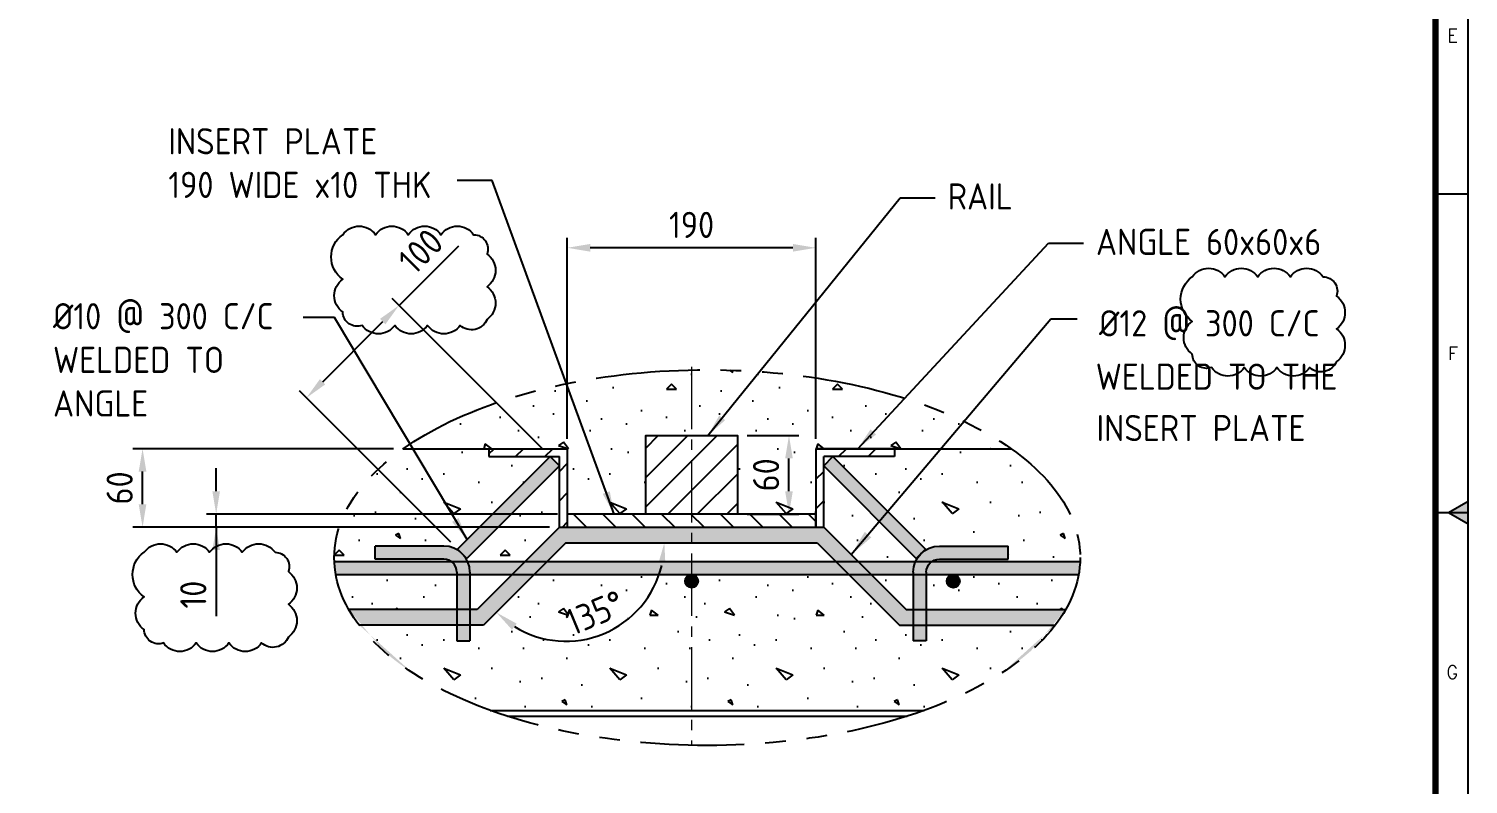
# Model space of a CAD drawing. Header units: millimetres. Extents: x -1055 to 11244, y -20673 to 2560.
# Drawn here: x 1599.5 to 1819.6, y 254.9 to 370.4 of the extents above; entities that cross this region are included whole.
import ezdxf
from ezdxf.enums import TextEntityAlignment as Align

# ---------------------------------------------------------------- set-up
doc = ezdxf.new("R2010")
doc.units = ezdxf.units.MM
doc.linetypes.add('CENTER2', pattern=[28.575, 19.05, -3.175, 3.175, -3.175])
doc.linetypes.add('PHANTOM2', pattern=[31.75, 15.875, -3.175, 3.175, -3.175, 3.175, -3.175])
doc.layers.add('BORDER', color=6, linetype='Continuous')
doc.styles.add('ACISOTS', font='isocp.shx')
doc.styles.add('ROMANS', font='romans.shx', dxfattribs={"width": 0.8})
doc.styles.get("Standard").update_dxf_attribs({"font": 'arial.ttf'})
doc.dimstyles.new('ISO-25', dxfattribs={"dimtxt": 4, "dimasz": 3.5, "dimexe": 1.5, "dimexo": 1.5, "dimgap": 1.5, "dimtad": 1, "dimtxsty": 'Standard', "dimcen": 0, "dimadec": 0, "dimazin": 0, "dimtfac": 1, "dimtmove": 0, "dimatfit": 3, "dimfxl": 1, "dimarcsym": 0})

# ---------------------------------------------------------------- blocks, each defined once
blk = doc.blocks.new('*D27790')
at = {"color": 0, "lineweight": -2}
for p, q in [((1709.34, 308.24), (1717.23, 308.24)), ((1715.73, 299.74), (1715.73, 304.74)), ((1709.34, 296.24), (1717.23, 296.24))]:
    blk.add_line(p, q, dxfattribs=at)
at = {"color": 0}
for points in [[(1716.31, 304.74), (1715.14, 304.74), (1715.73, 308.24)], [(1715.14, 299.74), (1716.31, 299.74), (1715.73, 296.24)]]:
    blk.add_solid(points, dxfattribs=at)
at = {"layer": 'Defpoints', "color": 0}
for p in [(1707.84, 308.24), (1715.73, 308.24), (1707.84, 296.24)]:
    blk.add_point(p, dxfattribs=at)
at = {"color": 0, "insert": (1712.23, 302.24), "char_height": 4, "attachment_point": 5, "rotation": 90, "style": 'ACISOTS'}
blk.add_mtext('60', dxfattribs=at)
blk = doc.blocks.new('*D27792')
at = {"color": 0, "lineweight": -2}
for p, q in [((1628.17, 299.74), (1628.17, 303.24)), ((1680.34, 296.24), (1626.67, 296.24)), ((1628.17, 294.24), (1628.17, 296.24)), ((1679.14, 294.24), (1626.67, 294.24)), ((1628.17, 294.24), (1628.17, 280.63)), ((1628.17, 290.74), (1628.17, 287.24))]:
    blk.add_line(p, q, dxfattribs=at)
at = {"color": 0}
for points in [[(1627.59, 299.74), (1628.75, 299.74), (1628.17, 296.24)], [(1628.75, 290.74), (1627.59, 290.74), (1628.17, 294.24)]]:
    blk.add_solid(points, dxfattribs=at)
at = {"layer": 'Defpoints', "color": 0}
for p in [(1628.17, 296.24), (1681.84, 296.24), (1680.64, 294.24)]:
    blk.add_point(p, dxfattribs=at)
at = {"color": 0, "insert": (1624.67, 283.93), "char_height": 4, "attachment_point": 5, "rotation": 90, "style": 'ACISOTS'}
blk.add_mtext('10', dxfattribs=at)
blk = doc.blocks.new('A1B')
at = {"layer": 'BORDER', "color": 1}
blk.add_line((837, 345.17), (832, 345.17), dxfattribs=at)
at = {"layer": 'BORDER'}
for p, q in [((834, 296.5), (837, 298.23)), ((832, 296.5), (837, 296.5)), ((834, 296.5), (837, 294.77))]:
    blk.add_line(p, q, dxfattribs=at)
blk.add_lwpolyline([(837, 3), (837, 590), (3, 590), (3, 3)], close=True, dxfattribs=at)
at = {"layer": 'BORDER', "const_width": 1}
blk.add_lwpolyline([(8, 8), (832, 8), (832, 585), (8, 585)], close=True, dxfattribs=at)
at = {"layer": 'BORDER'}
blk.add_solid([(837, 298.23), (837, 294.77), (834, 296.5)], dxfattribs=at)
at = {"layer": 'BORDER', "color": 1, "style": 'ROMANS'}
for s, p in [('E', (834.61, 368.4)), ('F', (834.66, 319.81)), ('G', (834.56, 271.07))]:
    blk.add_text(s, height=2, dxfattribs=at).set_placement(p, align=Align.CENTER)
blk = doc.blocks.new('*D28611')
at = {"color": 0, "lineweight": -2}
for p, q in [((1681.84, 307.74), (1681.84, 338.45)), ((1716.34, 336.95), (1685.34, 336.95)), ((1719.84, 307.74), (1719.84, 338.45))]:
    blk.add_line(p, q, dxfattribs=at)
at = {"color": 0}
for points in [[(1685.34, 337.53), (1685.34, 336.36), (1681.84, 336.95)], [(1716.34, 336.36), (1716.34, 337.53), (1719.84, 336.95)]]:
    blk.add_solid(points, dxfattribs=at)
at = {"layer": 'Defpoints', "color": 0}
for p in [(1681.84, 336.95), (1681.84, 306.24), (1719.84, 306.24)]:
    blk.add_point(p, dxfattribs=at)
at = {"color": 0, "insert": (1700.84, 340.45), "char_height": 4, "attachment_point": 5, "style": 'ACISOTS'}
blk.add_mtext('190', dxfattribs=at)
blk = doc.blocks.new('A$7E9A9111A30353')
for p, q in [((0, 26.78), (1.41, 28.19)), ((0, 26.78), (14.14, 12.63)), ((1.41, 28.19), (15.56, 14.05)), ((14.14, 12.63), (15.56, 14.05)), ((17.68, 14.51), (28.17, 14.51)), ((28.17, 12.51), (28.17, 14.51)), ((17.68, 12.51), (28.19, 12.51)), ((13.68, 10.51), (13.68, 0)), ((15.68, 10.51), (15.68, 0)), ((15.68, 0), (13.68, 0))]:
    blk.add_line(p, q)
at = {"extrusion": (0, 0, -1)}
for radius in [4, 2]:
    blk.add_arc((-17.68, 10.51), radius, 0, 90, dxfattribs=at)
blk = doc.blocks.new('*D28910')
at = {"color": 0, "lineweight": -2}
for p, q in [((1655.3, 306.24), (1615.42, 306.24)), ((1616.92, 297.74), (1616.92, 302.74)), ((1679.14, 294.24), (1615.42, 294.24))]:
    blk.add_line(p, q, dxfattribs=at)
at = {"color": 0}
for points in [[(1617.5, 302.74), (1616.33, 302.74), (1616.92, 306.24)], [(1616.33, 297.74), (1617.5, 297.74), (1616.92, 294.24)]]:
    blk.add_solid(points, dxfattribs=at)
at = {"layer": 'Defpoints', "color": 0}
for p in [(1616.92, 306.24), (1656.8, 306.24), (1680.64, 294.24)]:
    blk.add_point(p, dxfattribs=at)
at = {"color": 0, "insert": (1613.42, 300.24), "char_height": 4, "attachment_point": 5, "rotation": 90, "style": 'ACISOTS'}
blk.add_mtext('60', dxfattribs=at)
blk = doc.blocks.new('*D28911')
at = {"color": 0, "lineweight": -2}
for p, q in [((1656.12, 328.15), (1665.24, 337.27)), ((1678.17, 306.1), (1655.06, 329.21)), ((1644.45, 316.48), (1653.64, 325.67)), ((1664.02, 291.95), (1640.91, 315.07))]:
    blk.add_line(p, q, dxfattribs=at)
at = {"color": 0}
for points in [[(1654.05, 325.26), (1653.23, 326.09), (1656.12, 328.15)], [(1644.04, 316.89), (1644.86, 316.07), (1641.97, 314.01)]]:
    blk.add_solid(points, dxfattribs=at)
at = {"layer": 'Defpoints', "color": 0}
for p in [(1656.12, 328.15), (1679.23, 305.04), (1665.09, 290.89)]:
    blk.add_point(p, dxfattribs=at)
at = {"color": 0, "insert": (1659.44, 336.42), "char_height": 4, "attachment_point": 5, "rotation": 45, "style": 'ACISOTS'}
blk.add_mtext('100', dxfattribs=at)
blk = doc.blocks.new('*D28913')
at = {"color": 0, "lineweight": -2}
blk.add_arc((1681.64, 291.84), 15.04, 238.3623, 346.6377, dxfattribs=at)
at = {"color": 0}
for points in [[(1696.85, 288.29), (1695.69, 288.43), (1696.68, 291.84)], [(1674.11, 279.49), (1673.38, 278.57), (1671, 281.2)]]:
    blk.add_solid(points, dxfattribs=at)
at = {"layer": 'Defpoints', "color": 0}
for p in [(1681.64, 291.84), (1681.64, 291.84), (1720.05, 291.84), (1669.04, 279.24), (1681.64, 276.79)]:
    blk.add_point(p, dxfattribs=at)
at = {"color": 0, "insert": (1686.05, 281.17), "char_height": 4, "attachment_point": 5, "rotation": 22.5, "style": 'ACISOTS'}
blk.add_mtext('135%%d', dxfattribs=at)

msp = doc.modelspace()

# ---------------------------------------------------------------- hatches: boundary and pattern name
at = {"transparency": 33554687}
h = msp.add_hatch(dxfattribs=at)
h.set_pattern_fill('CONC', color=256)
h.set_pattern_definition([(0, (24.13, -22076.297), (0, 25.4), [0, -25.4]), (0, (24.384, -22085.187), (0, 25.4), [0, -25.4]), (0, (25.146, -22071.471), (0, 25.4), [0, -25.4]), (338.19859, (11.938, -22079.3453), (76.2, -25.4), [2.735664, -134.047522]), (216.869898, (14.478, -22080.3613), (76.2, 50.8), [1.27, -125.73]), (130.601295, (13.462, -22081.1233), (127, -152.4), [2.341764, -231.834665]), (206.56505, (5.08, -22084.171), (-25.4, -25.4), [0.56796, -56.228165]), (326.309932, (4.572, -22084.425), (50.8, -25.4), [0.91581, -90.665192]), (108.43495, (5.334, -22084.933), (-25.4, 50.8), [0.803219, -79.518634]), (225, (21.336, -22086.711), (-4e-15, -25.4), [1.07763, -34.843394]), (0, (20.574, -22087.473), (25.4, 25.4), [1.524, -23.876]), (135, (22.098, -22087.473), (-25.4, 2e-15), [1.07763, -34.843394]), (251.56505, (18.288, -22070.455), (25.4, 50.8), [0.803219, -79.518634]), (0, (18.034, -22071.217), (25.4, 25.4), [1.27, -24.13]), (143.130102, (19.304, -22071.2173), (-76.2, 50.8), [1.27, -125.73]), (213.690068, (4.826, -22070.201), (50.8, 25.4), [0.91581, -90.665192]), (341.56505, (4.064, -22070.709), (-50.8, 25.4), [1.606437, -78.715416]), (126.869898, (5.588, -22071.2173), (50.8, -76.2), [1.27, -125.73]), (0, (12.192, -22071.217), (0, 25.4), [0, -25.4]), (0, (5.334, -22077.821), (0, 25.4), [0, -25.4]), (0, (12.446, -22087.22), (0, 25.4), [0, -25.4]), (0, (19.304, -22079.345), (0, 25.4), [0, -25.4]), (0, (11.938, -22075.027), (0, 25.4), [0, -25.4]), (0, (6.35, -22074.265), (0, 25.4), [0, -25.4]), (0, (8.636, -22075.79), (0, 25.4), [0, -25.4]), (0, (7.62, -22081.885), (0, 25.4), [0, -25.4]), (0, (1.524, -22080.87), (0, 25.4), [0, -25.4]), (0, (1.778, -22075.027), (0, 25.4), [0, -25.4]), (0, (1.016, -22069.44), (0, 25.4), [0, -25.4]), (0, (8.89, -22068.423), (0, 25.4), [0, -25.4]), (0, (14.478, -22067.407), (0, 25.4), [0, -25.4]), (0, (23.368, -22068.423), (0, 25.4), [0, -25.4]), (0, (17.272, -22076.297), (0, 25.4), [0, -25.4]), (0, (14.732, -22071.725), (0, 25.4), [0, -25.4]), (0, (16.764, -22083.917), (0, 25.4), [0, -25.4]), (0, (9.144, -22085.187), (0, 25.4), [0, -25.4]), (0, (16.764, -22090.775), (0, 25.4), [0, -25.4]), (0, (8.382, -22089.251), (0, 25.4), [0, -25.4]), (0, (0.254, -22090.013), (0, 25.4), [0, -25.4]), (0, (3.302, -22091.283), (0, 25.4), [0, -25.4]), (0, (3.556, -22087.727), (0, 25.4), [0, -25.4]), (0, (20.574, -22091.791), (0, 25.4), [0, -25.4]), (0, (23.622, -22081.377), (0, 25.4), [0, -25.4]), (0, (22.352, -22073.757), (0, 25.4), [0, -25.4]), (0, (10.668, -22092.045), (0, 25.4), [0, -25.4])])
edge = h.paths.add_edge_path()
edge.add_ellipse((1703.233131, 289.58341), major_axis=(57, 0), ratio=0.503735377, start_angle=305.59663666, end_angle=338.8766479)
edge.add_line((1756.403115, 279.235935), (1736.719361, 279.235935))
edge.add_line((1736.719361, 279.235935), (1736.719361, 276.844787))
edge.add_line((1736.719361, 276.844787), (1734.719361, 276.844787))
edge.add_line((1734.719361, 276.844787), (1734.719361, 279.235935))
edge.add_line((1734.719361, 279.235935), (1732.647579, 279.235935))
edge.add_line((1732.647579, 279.235935), (1724.897586, 286.985928))
edge.add_line((1724.897586, 286.985928), (1700.841691, 286.985928))
edge.add_arc((1700.841691, 285.985928), 1, 0, 90, ccw=False)
edge.add_arc((1700.841691, 285.985928), 1, 270, 360, ccw=False)
edge.add_line((1700.841691, 284.985928), (1700.841691, 266.235935))
edge.add_line((1700.841691, 266.235935), (1736.41142, 266.235935))
edge = h.paths.add_edge_path()
edge.add_ellipse((1703.233131, 289.58341), major_axis=(57, 0), ratio=0.503735377, start_angle=201.1233521, end_angle=234.40336334)
edge.add_line((1670.054843, 266.235935), (1700.841691, 266.235935))
edge.add_line((1700.841691, 266.235935), (1700.841691, 284.985928))
edge.add_arc((1700.841691, 285.985928), 1, 90, 270, ccw=False)
edge.add_line((1700.841691, 286.985928), (1676.785797, 286.985928))
edge.add_line((1676.785797, 286.985928), (1669.035804, 279.235935))
edge.add_line((1669.035804, 279.235935), (1666.964022, 279.235935))
edge.add_line((1666.964022, 279.235935), (1666.964022, 276.844787))
edge.add_line((1666.964022, 276.844787), (1664.964022, 276.844787))
edge.add_line((1664.964022, 276.844787), (1664.964022, 279.235935))
edge.add_line((1664.964022, 279.235935), (1650.063147, 279.235935))
edge = h.paths.add_edge_path()
edge.add_ellipse((1703.233131, 289.58341), major_axis=(57, 0), ratio=0.503735377, start_angle=185.19029551, end_angle=196.06877143)
edge.add_line((1648.460112, 281.635935), (1664.964022, 281.635935))
edge.add_line((1664.964022, 281.635935), (1664.964022, 286.985928))
edge.add_line((1664.964022, 286.985928), (1646.466846, 286.985928))
edge = h.paths.add_edge_path()
edge.add_ellipse((1703.233131, 289.58341), major_axis=(57, 0), ratio=0.503735377, start_angle=144.55182591, end_angle=181.19234465)
edge.add_line((1646.245473, 288.985928), (1664.126224, 288.985928))
edge.add_arc((1662.964022, 287.358265), 2, 54.47196052, 90)
edge.add_line((1662.964022, 289.358265), (1652.471424, 289.358265))
edge.add_line((1652.471424, 289.358265), (1652.471424, 291.358265))
edge.add_line((1652.471424, 291.358265), (1662.964022, 291.358265))
edge.add_arc((1662.964022, 287.358265), 4, 45, 90, ccw=False)
edge.add_line((1665.792449, 290.186693), (1665.085342, 290.893799))
edge.add_line((1665.085342, 290.893799), (1666.526162, 292.334619))
edge.add_line((1666.526162, 292.334619), (1658.231562, 306.235935))
edge.add_line((1658.231562, 306.235935), (1656.798626, 306.235935))
h.paths.add_polyline_path([(1680.641691, 303.621721), (1666.499555, 289.479586), (1665.792449, 290.186693, -0.0918376981), (1666.617885, 288.985928), (1675.391684, 288.985928), (1680.641691, 294.235935)])
h.paths.add_polyline_path([(1658.231562, 306.235935), (1666.526162, 292.334619), (1679.227478, 305.035935), (1669.841691, 305.035935), (1669.841691, 306.235935)])
edge = h.paths.add_edge_path()
edge.add_line((1681.706089, 316.169886), (1688.996797, 296.235935))
edge.add_line((1688.996797, 296.235935), (1693.841691, 296.235935))
edge.add_line((1693.841691, 296.235935), (1693.841691, 308.235935))
edge.add_line((1693.841691, 308.235935), (1700.841691, 308.235935))
edge.add_line((1700.841691, 308.235935), (1700.841691, 318.271045))
edge.add_ellipse((1703.233131, 289.58341), major_axis=(57, 0), ratio=0.503735377, start_angle=92.40455538, end_angle=112.18927088)
edge = h.paths.add_edge_path()
edge.add_ellipse((1703.233131, 289.58341), major_axis=(57, 0), ratio=0.503735377, start_angle=112.18927088, end_angle=142.82546881)
edge.add_line((1657.815611, 306.933046), (1658.231562, 306.235935))
edge.add_line((1658.231562, 306.235935), (1681.841691, 306.235935))
edge.add_line((1681.841691, 306.235935), (1681.841691, 296.235935))
edge.add_line((1681.841691, 296.235935), (1688.996797, 296.235935))
edge.add_line((1688.996797, 296.235935), (1681.706089, 316.169886))
edge = h.paths.add_edge_path()
edge.add_ellipse((1703.233131, 289.58341), major_axis=(57, 0), ratio=0.503735377, start_angle=58.04812336, end_angle=81.93654925)
edge.add_line((1711.228502, 318.012452), (1703.319732, 308.235935))
edge.add_line((1703.319732, 308.235935), (1707.841691, 308.235935))
edge.add_line((1707.841691, 308.235935), (1707.841691, 296.235935))
edge.add_line((1707.841691, 296.235935), (1719.841691, 296.235935))
edge.add_line((1719.841691, 296.235935), (1719.841691, 306.235935))
edge.add_line((1719.841691, 306.235935), (1726.237471, 306.235935))
edge.add_line((1726.237471, 306.235935), (1733.397918, 313.946116))
edge = h.paths.add_edge_path()
edge.add_line((1703.319732, 308.235935), (1711.228502, 318.012452))
edge.add_ellipse((1703.233131, 289.58341), major_axis=(57, 0), ratio=0.503735377, start_angle=81.93654925, end_angle=92.40455538)
edge.add_line((1700.841691, 318.271045), (1700.841691, 308.235935))
edge.add_line((1700.841691, 308.235935), (1703.319732, 308.235935))
edge = h.paths.add_edge_path()
edge.add_ellipse((1703.233131, 289.58341), major_axis=(57, 0), ratio=0.503735377, start_angle=44.33289559, end_angle=58.04812336)
edge.add_line((1733.397918, 313.946116), (1726.237471, 306.235935))
edge.add_line((1726.237471, 306.235935), (1740.737766, 306.235935))
edge.add_line((1740.737766, 306.235935), (1744.004754, 309.648745))
h.paths.add_polyline_path([(1731.209483, 296.282356), (1740.737766, 306.235935), (1731.841691, 306.235935), (1731.841691, 305.035935), (1722.455905, 305.035935)])
edge = h.paths.add_edge_path()
edge.add_ellipse((1703.233131, 289.58341), major_axis=(57, 0), ratio=0.503735377, start_angle=358.80765535, end_angle=360)
edge.add_ellipse((1703.233131, 289.58341), major_axis=(57, 0), ratio=0.503735377, start_angle=0, end_angle=35.44817409)
edge.add_line((1749.667637, 306.235935), (1740.737766, 306.235935))
edge.add_line((1740.737766, 306.235935), (1731.209483, 296.282356))
edge.add_line((1731.209483, 296.282356), (1736.59804, 290.893799))
edge.add_line((1736.59804, 290.893799), (1735.890934, 290.186693))
edge.add_arc((1738.719361, 287.358265), 4, 90, 135, ccw=False)
edge.add_line((1738.719361, 291.358265), (1749.211958, 291.358265))
edge.add_line((1749.211958, 291.358265), (1749.211958, 289.358265))
edge.add_line((1749.211958, 289.358265), (1738.719361, 289.358265))
edge.add_arc((1738.719361, 287.358265), 2, 90, 125.52803948)
edge.add_line((1737.557158, 288.985928), (1760.220789, 288.985928))
h.paths.add_polyline_path([(1729.826142, 294.83727), (1721.041691, 303.621721), (1721.041691, 294.235935), (1725.235697, 290.041929)])
h.paths.add_polyline_path([(1735.183827, 289.479586), (1729.826142, 294.83727), (1725.235697, 290.041929), (1726.291698, 288.985928), (1735.065498, 288.985928, -0.0918376981), (1735.890934, 290.186693)])
h.paths.add_polyline_path([(1734.719361, 281.635935), (1734.719361, 286.985928), (1728.291698, 286.985928), (1733.641691, 281.635935)])
edge = h.paths.add_edge_path()
edge.add_ellipse((1703.233131, 289.58341), major_axis=(57, 0), ratio=0.503735377, start_angle=343.93122857, end_angle=354.80970449)
edge.add_line((1759.999416, 286.985928), (1736.719361, 286.985928))
edge.add_line((1736.719361, 286.985928), (1736.719361, 281.635935))
edge.add_line((1736.719361, 281.635935), (1758.00615, 281.635935))
h.paths.add_polyline_path([(1740.841691, 286.985928, 2.4142135624), (1741.841691, 285.985928, 0.4142135624)], flags=16)
h.paths.add_polyline_path([(1679.609443, 282.617123), (1689.587341, 286.750105), (1692.559141, 279.575547), (1682.581242, 275.442566)], flags=9)
h.paths.add_polyline_path([(1620.867913, 281.132785), (1620.867913, 286.735935), (1628.471063, 286.735935), (1628.471063, 281.132785)], flags=9)
h.paths.add_polyline_path([(1653.781242, 336.139024), (1659.723166, 342.080948), (1665.099405, 336.70471), (1659.157481, 330.762786)], flags=9)
h.paths.add_polyline_path([(1609.436644, 296.914675), (1609.436644, 303.557195), (1617.217747, 303.557195), (1617.217747, 296.914675)], flags=9)
h.paths.add_polyline_path([(1620.867913, 281.132785), (1620.867913, 286.735935), (1628.471063, 286.735935), (1628.471063, 281.132785)], flags=9)
h.paths.add_polyline_path([(1609.436644, 296.914675), (1609.436644, 303.557195), (1617.217747, 303.557195), (1617.217747, 296.914675)], flags=9)
h.paths.add_polyline_path([(1620.867913, 281.132785), (1620.867913, 286.735935), (1628.471063, 286.735935), (1628.471063, 281.132785)], flags=9)
h.paths.add_polyline_path([(1653.781242, 336.139024), (1659.723166, 342.080948), (1665.099405, 336.70471), (1659.157481, 330.762786)], flags=9)
h.paths.add_polyline_path([(1609.436644, 296.914675), (1609.436644, 303.557195), (1617.217747, 303.557195), (1617.217747, 296.914675)], flags=9)
h.paths.add_polyline_path([(1620.867913, 281.132785), (1620.867913, 286.735935), (1628.471063, 286.735935), (1628.471063, 281.132785)], flags=9)
h.paths.add_polyline_path([(1696.632896, 344.251), (1705.050487, 344.251), (1705.050487, 336.452914), (1696.632896, 336.452914)], flags=9)
h.paths.add_polyline_path([(1620.867913, 281.132785), (1620.867913, 286.735935), (1628.471063, 286.735935), (1628.471063, 281.132785)], flags=9)
h.paths.add_polyline_path([(1653.781242, 336.139024), (1659.723166, 342.080948), (1665.099405, 336.70471), (1659.157481, 330.762786)], flags=9)
h.paths.add_polyline_path([(1696.632896, 344.251), (1705.050487, 344.251), (1705.050487, 336.452914), (1696.632896, 336.452914)], flags=9)
h.paths.add_polyline_path([(1708.248102, 298.914675), (1708.248102, 305.557195), (1716.029205, 305.557195), (1716.029205, 298.914675)], flags=9)
h.paths.add_polyline_path([(1696.632896, 344.251), (1705.050487, 344.251), (1705.050487, 336.452914), (1696.632896, 336.452914)], flags=9)
h = msp.add_hatch(color=256, dxfattribs=at)
h.dxf.hatch_style = 1
h.paths.add_polyline_path([(1652.471424, 291.358265), (1652.471424, 289.358265), (1662.964022, 289.358265, -0.1562741501), (1664.126224, 288.985928), (1666.617885, 288.985928, 0.2961602179), (1662.964022, 291.358265)])
h.paths.add_polyline_path([(1664.126224, 288.985928, -0.2422578502), (1664.964022, 287.358265), (1664.964022, 286.985928), (1666.964022, 286.985928), (1666.964022, 287.358265, 0.1051537568), (1666.617885, 288.985928)])
h.paths.add_polyline_path([(1664.964022, 286.985928), (1664.964022, 281.635935), (1666.964022, 281.635935), (1666.964022, 286.985928)])
h.paths.add_polyline_path([(1664.964022, 281.635935), (1664.964022, 279.235935), (1666.964022, 279.235935), (1666.964022, 281.635935)])
h.paths.add_polyline_path([(1664.964022, 279.235935), (1664.964022, 276.844787), (1666.964022, 276.844787), (1666.964022, 279.235935)])
h.paths.add_polyline_path([(1666.526162, 292.334619), (1665.085342, 290.893799), (1666.499555, 289.479586), (1680.641691, 303.621721), (1679.227478, 305.035935)])
h.paths.add_polyline_path([(1731.209483, 296.282356), (1722.455905, 305.035935), (1721.041691, 303.621721), (1729.826142, 294.83727)])
h.paths.add_polyline_path([(1736.59804, 290.893799), (1731.209483, 296.282356), (1729.826142, 294.83727), (1735.183827, 289.479586)])
h.paths.add_polyline_path([(1749.211958, 289.358265), (1749.211958, 291.358265), (1738.719361, 291.358265, 0.2961602179), (1735.065498, 288.985928), (1737.557158, 288.985928, -0.1562741501), (1738.719361, 289.358265)])
h.paths.add_polyline_path([(1736.719361, 287.358265, -0.2422578502), (1737.557158, 288.985928), (1735.065498, 288.985928, 0.1051537568), (1734.719361, 287.358265), (1734.719361, 286.985928), (1736.719361, 286.985928)])
h.paths.add_polyline_path([(1736.719361, 281.635935), (1736.719361, 286.985928), (1734.719361, 286.985928), (1734.719361, 281.635935)])
h.paths.add_polyline_path([(1736.719361, 279.235935), (1736.719361, 281.635935), (1734.719361, 281.635935), (1734.719361, 279.235935)])
h.paths.add_polyline_path([(1736.719361, 276.844787), (1736.719361, 279.235935), (1734.719361, 279.235935), (1734.719361, 276.844787)])
h.paths.add_polyline_path([(1653.781242, 336.139024), (1659.723166, 342.080948), (1665.099405, 336.70471), (1659.157481, 330.762786)], flags=9)
h.paths.add_polyline_path([(1653.781242, 336.139024), (1659.723166, 342.080948), (1665.099405, 336.70471), (1659.157481, 330.762786)], flags=9)
h.paths.add_polyline_path([(1609.436644, 296.914675), (1609.436644, 303.557195), (1617.217747, 303.557195), (1617.217747, 296.914675)], flags=9)
h.paths.add_polyline_path([(1620.867913, 281.132785), (1620.867913, 286.735935), (1628.471063, 286.735935), (1628.471063, 281.132785)], flags=9)
h = msp.add_hatch(dxfattribs=at)
h.set_pattern_fill('ANSI31', color=256, angle=90)
h.set_pattern_definition([(135, (0, -22092.5533), (-2.24506403, -2.24506403), [])])
h.paths.add_polyline_path([(1693.841691, 296.235935), (1688.996797, 296.235935), (1681.841691, 296.235935), (1681.841691, 294.235935), (1700.841691, 294.235935), (1700.841691, 296.235935)])
h.paths.add_polyline_path([(1707.841691, 296.235935), (1700.841691, 296.235935), (1700.841691, 294.235935), (1719.841691, 294.235935), (1719.841691, 296.235935)])
h.paths.add_polyline_path([(1647.91855, 316.106615), (1657.896449, 320.239596), (1660.868248, 313.065038), (1650.890349, 308.932057)], flags=9)
h = msp.add_hatch(dxfattribs=at)
h.set_pattern_fill('ANSI31', color=256)
h.set_pattern_definition([(45, (12983.2012, -8874.8114), (-2.245064, 2.245064), [])])
h.paths.add_polyline_path([(1700.841691, 308.235935), (1693.841691, 308.235935), (1693.841691, 296.235935), (1700.841691, 296.235935)])
h.paths.add_polyline_path([(1707.841691, 296.235935), (1707.841691, 308.235935), (1700.841691, 308.235935), (1700.841691, 296.235935)])
h = msp.add_hatch(dxfattribs=at)
h.set_pattern_fill('ANSI31', color=256)
h.set_pattern_definition([(45, (1576.0806, -9280.454), (-2.245064, 2.245064), [])])
h.paths.add_polyline_path([(1721.041691, 294.235935), (1721.041691, 305.035935), (1731.841691, 305.035935), (1731.841691, 306.235935), (1719.841691, 306.235935), (1719.841691, 294.235935)])
h.paths.add_polyline_path([(1681.841691, 306.235935), (1669.841691, 306.235935), (1669.841691, 305.035935), (1680.641691, 305.035935), (1680.641691, 294.235935), (1681.841691, 294.235935)])
h = msp.add_hatch(color=256, dxfattribs=at)
h.dxf.hatch_style = 1
edge = h.paths.add_edge_path()
edge.add_ellipse((1703.233131, 289.58341), major_axis=(57, 0), ratio=0.503735377, start_angle=196.06877143, end_angle=201.1233521)
edge.add_line((1650.063147, 279.235935), (1664.964022, 279.235935))
edge.add_line((1664.964022, 279.235935), (1664.964022, 281.635935))
edge.add_line((1664.964022, 281.635935), (1648.460112, 281.635935))
h.paths.add_polyline_path([(1666.964022, 279.235935), (1669.035804, 279.235935), (1676.785797, 286.985928), (1673.391684, 286.985928), (1668.041691, 281.635935), (1666.964022, 281.635935)])
h.paths.add_polyline_path([(1675.391684, 288.985928), (1673.391684, 286.985928), (1676.785797, 286.985928), (1678.785797, 288.985928)])
h.paths.add_polyline_path([(1680.641691, 294.235935), (1675.391684, 288.985928), (1678.785797, 288.985928), (1681.635804, 291.835935), (1700.841691, 291.835935), (1700.841691, 294.235935)])
h.paths.add_polyline_path([(1725.235697, 290.041929), (1721.041691, 294.235935), (1700.841691, 294.235935), (1700.841691, 291.835935), (1720.047579, 291.835935), (1722.897586, 288.985928), (1726.291698, 288.985928)])
h.paths.add_polyline_path([(1728.291698, 286.985928), (1726.291698, 288.985928), (1722.897586, 288.985928), (1724.897586, 286.985928)])
h.paths.add_polyline_path([(1724.897586, 286.985928), (1732.647579, 279.235935), (1734.719361, 279.235935), (1734.719361, 281.635935), (1733.641691, 281.635935), (1728.291698, 286.985928)])
edge = h.paths.add_edge_path()
edge.add_ellipse((1703.233131, 289.58341), major_axis=(57, 0), ratio=0.503735377, start_angle=338.8766479, end_angle=343.93122857)
edge.add_line((1758.00615, 281.635935), (1736.719361, 281.635935))
edge.add_line((1736.719361, 281.635935), (1736.719361, 279.235935))
edge.add_line((1736.719361, 279.235935), (1756.403115, 279.235935))
h.paths.add_polyline_path([(1679.609443, 282.617123), (1689.587341, 286.750105), (1692.559141, 279.575547), (1682.581242, 275.442566)], flags=9)
h.paths.add_polyline_path([(1679.609443, 282.617123), (1689.587341, 286.750105), (1692.559141, 279.575547), (1682.581242, 275.442566)], flags=9)
h.paths.add_polyline_path([(1609.436644, 296.914675), (1609.436644, 303.557195), (1617.217747, 303.557195), (1617.217747, 296.914675)], flags=9)
h.paths.add_polyline_path([(1620.867913, 281.132785), (1620.867913, 286.735935), (1628.471063, 286.735935), (1628.471063, 281.132785)], flags=9)
h.paths.add_polyline_path([(1679.609443, 282.617123), (1689.587341, 286.750105), (1692.559141, 279.575547), (1682.581242, 275.442566)], flags=9)
h = msp.add_hatch(color=256, dxfattribs=at)
h.dxf.hatch_style = 1
edge = h.paths.add_edge_path()
edge.add_ellipse((1703.233131, 289.58341), major_axis=(57, 0), ratio=0.503735377, start_angle=354.80970449, end_angle=358.80765535)
edge.add_line((1760.220789, 288.985928), (1737.557158, 288.985928))
edge.add_arc((1738.719361, 287.358265), 2, 125.52803948, 180)
edge.add_line((1736.719361, 287.358265), (1736.719361, 286.985928))
edge.add_line((1736.719361, 286.985928), (1759.999416, 286.985928))
h.paths.add_polyline_path([(1734.719361, 287.358265, -0.1051537568), (1735.065498, 288.985928), (1726.291698, 288.985928), (1728.291698, 286.985928), (1734.719361, 286.985928)])
h.paths.add_polyline_path([(1700.841691, 286.985928), (1724.897586, 286.985928), (1722.897586, 288.985928), (1700.841691, 288.985928)])
h.paths.add_polyline_path([(1676.785797, 286.985928), (1700.841691, 286.985928), (1700.841691, 288.985928), (1678.785797, 288.985928)])
h.paths.add_polyline_path([(1666.617885, 288.985928, -0.1051537568), (1666.964022, 287.358265), (1666.964022, 286.985928), (1673.391684, 286.985928), (1675.391684, 288.985928)])
edge = h.paths.add_edge_path()
edge.add_ellipse((1703.233131, 289.58341), major_axis=(57, 0), ratio=0.503735377, start_angle=181.19234465, end_angle=185.19029551)
edge.add_line((1646.466846, 286.985928), (1664.964022, 286.985928))
edge.add_line((1664.964022, 286.985928), (1664.964022, 287.358265))
edge.add_arc((1662.964022, 287.358265), 2, 0, 54.47196052)
edge.add_line((1664.126224, 288.985928), (1646.245473, 288.985928))
h.paths.add_polyline_path([(1679.609443, 282.617123), (1689.587341, 286.750105), (1692.559141, 279.575547), (1682.581242, 275.442566)], flags=9)
h = msp.add_hatch(color=256, dxfattribs=at)
h.dxf.hatch_style = 1
h.paths.add_polyline_path([(1701.841691, 285.985928, 1), (1699.841691, 285.985928, 1)])
h = msp.add_hatch(color=256, dxfattribs=at)
h.dxf.hatch_style = 1
h.paths.add_polyline_path([(1741.841691, 285.985928, 1), (1739.841691, 285.985928, 1)])

# ---------------------------------------------------------------- linework, layer by layer
at = {"color": 3, "linetype": 'CENTER2', "lineweight": 0, "ltscale": 0.5}
msp.add_line((1700.841691, 318.763683), (1700.841691, 260.895776), dxfattribs=at)
for p, q in [((1656.798626, 306.235935), (1681.841691, 306.235935)), ((1669.841691, 306.235935), (1681.841691, 306.235935)), ((1669.841691, 306.235935), (1669.841691, 305.035935)), ((1681.841691, 306.235935), (1681.841691, 294.235935)), ((1731.841691, 306.235935), (1719.841691, 306.235935)), ((1719.841691, 306.235935), (1719.841691, 294.235935)), ((1719.841691, 306.235935), (1749.667637, 306.235935)), ((1731.841691, 306.235935), (1731.841691, 305.035935)), ((1669.841691, 305.035935), (1680.641691, 305.035935)), ((1680.641691, 294.235935), (1680.641691, 305.035935)), ((1721.041691, 294.235935), (1721.041691, 305.035935)), ((1731.841691, 305.035935), (1721.041691, 305.035935)), ((1719.841691, 296.235935), (1681.841691, 296.235935)), ((1719.841691, 294.235935), (1719.841691, 296.635935)), ((1680.641691, 294.235935), (1668.041691, 281.635935)), ((1680.641691, 294.235935), (1721.041691, 294.235935)), ((1721.041691, 294.235935), (1733.641691, 281.635935)), ((1681.635804, 291.835935), (1669.035804, 279.235935)), ((1681.635804, 291.835935), (1720.047579, 291.835935)), ((1720.047579, 291.835935), (1732.647579, 279.235935)), ((1646.245473, 288.985928), (1760.220789, 288.985928)), ((1646.466846, 286.985928), (1759.999416, 286.985928)), ((1668.041691, 281.635935), (1648.460112, 281.635935)), ((1733.641691, 281.635935), (1758.00615, 281.635935)), ((1669.035804, 279.235935), (1650.063147, 279.235935)), ((1732.647579, 279.235935), (1756.403115, 279.235935)), ((1670.054843, 266.235935), (1736.41142, 266.235935)), ((1672.680495, 265.343653), (1733.785768, 265.343653))]:
    msp.add_line(p, q)
at = {"color": 1}
for points in [[(1647.528343, 338.950645, -0.5206), (1652.528343, 338.950645, -0.5206), (1657.528343, 338.950645, -0.5206), (1662.528343, 338.950645, -0.5206), (1667.528343, 338.950645, -0.5206), (1669.570301, 335.992603, -0.5206), (1669.570301, 330.992603, -0.5206), (1669.570301, 325.992603, -0.5206), (1665.477362, 325.085543, -0.5206), (1660.477362, 325.085543, -0.5206), (1655.477362, 325.085543, -0.5206), (1650.477362, 325.085543, -0.5206), (1647.528343, 327.136524, -0.5206), (1647.528343, 332.136524, -0.5206), (1647.528343, 338.950645, -0.5206)], [(1777.371455, 332.514552, -0.5206), (1782.371455, 332.514552, -0.5206), (1787.371455, 332.514552, -0.5206), (1792.371455, 332.514552, -0.5206), (1797.371455, 332.514552, -0.5206), (1799.413413, 329.55651, -0.5206), (1799.413413, 324.55651, -0.5206), (1799.413413, 319.55651, -0.5206), (1795.320473, 318.64945, -0.5206), (1790.320473, 318.64945, -0.5206), (1785.320473, 318.64945, -0.5206), (1780.320473, 318.64945, -0.5206), (1777.371455, 320.700431, -0.5206), (1777.371455, 325.700431, -0.5206), (1777.371455, 332.514552, -0.5206)], [(1617.165287, 290.401166, -0.5206), (1622.165287, 290.401166, -0.5206), (1627.165287, 290.401166, -0.5206), (1632.165287, 290.401166, -0.5206), (1637.165287, 290.401166, -0.5206), (1639.207245, 287.443124, -0.5206), (1639.207245, 282.443124, -0.5206), (1639.207245, 277.443124, -0.5206), (1635.114305, 276.536063, -0.5206), (1630.114305, 276.536063, -0.5206), (1625.114305, 276.536063, -0.5206), (1620.114305, 276.536063, -0.5206), (1617.165287, 278.587045, -0.5206), (1617.165287, 283.587045, -0.5206), (1617.165287, 290.401166, -0.5206)]]:
    msp.add_lwpolyline(points, format="xyb", close=True, dxfattribs=at)
msp.add_lwpolyline([(1707.841691, 296.235935), (1693.841691, 296.235935), (1693.841691, 308.235935), (1707.841691, 308.235935)], close=True)
for centre in [(1700.841691, 285.985928), (1740.841691, 285.985928)]:
    msp.add_circle(centre, 1)
at = {"color": 1, "linetype": 'PHANTOM2'}
msp.add_ellipse((1703.233131, 289.58341), major_axis=(57, 0), ratio=0.503735377, dxfattribs=at)

# ---------------------------------------------------------------- block references
for name, p in [('A1B', (982.554418, 0)), ('A$7E9A9111A30353', (1721.041691, 276.844787))]:
    msp.add_blockref(name, p)
at = {"xscale": -1}
msp.add_blockref('A$7E9A9111A30353', (1680.641691, 276.844787), dxfattribs=at)

# ---------------------------------------------------------------- texts
at = {"style": 'ACISOTS'}
for s, p in [('INSERT PLATE', (1620.857035, 351.233653)), ('190 WIDE x10 THK', (1620.857035, 344.56801)), ('RAIL', (1739.982487, 342.803478)), ('ANGLE 60x60x6', (1762.653382, 335.848374)), ('WELDED TO THE', (1762.610844, 315.245902)), ('INSERT PLATE', (1762.735913, 307.392921))]:
    msp.add_text(s, height=4, dxfattribs=at).set_placement(p)
at = {"insert": (1603.231575, 328.487205), "char_height": 4, "width": 38.4430458, "attachment_point": 1, "style": 'ACISOTS'}
msp.add_mtext('%%C10 @ 300 C/C WELDED TO ANGLE', dxfattribs=at)
at = {"insert": (1779.968612, 325.112257), "char_height": 4, "attachment_point": 5, "style": 'ACISOTS'}
msp.add_mtext('%%C12 @ 300 C/C', dxfattribs=at)

# ---------------------------------------------------------------- dimensions: what is measured, and where the dimension line sits
for base, p1, p2, angle, picture, middle, dimtype in [((1656.115808, 328.147604), (1665.085342, 290.893799), (1679.227478, 305.035935), 45, '*D28911', (1661.915197, 333.946993), 161), ((1616.916172, 306.235935), (1680.641691, 294.235935), (1656.798626, 306.235935), 90, '*D28910', (1616.916172, 300.235935), 160), ((1628.169488, 296.235935), (1680.641691, 294.235935), (1681.841691, 296.235935), 90, '*D27792', (1628.169488, 283.93436), 160)]:
    dim = msp.add_linear_dim(base=base, p1=p1, p2=p2, angle=angle, dimstyle='ISO-25', override={"dimtxt": 4, "dimdec": 0, "dimlfac": 5, "dimtxsty": 'ACISOTS'})
    dim.commit()
    dim.dimension.update_dxf_attribs({"geometry": picture, "text_midpoint": middle, "dimtype": dimtype})
dim = msp.add_linear_dim(base=(1681.841691, 336.947332), p1=(1719.841691, 306.235935), p2=(1681.841691, 306.235935), dimstyle='ISO-25', override={"dimtxt": 4, "dimdec": 0, "dimlfac": 5, "dimtxsty": 'ACISOTS'})
dim.commit()
dim.dimension.update_dxf_attribs({"geometry": '*D28611', "text_midpoint": (1700.841691, 340.447332)})
dim = msp.add_linear_dim(base=(1715.72763, 308.235935), p1=(1707.841691, 296.235935), p2=(1707.841691, 308.235935), angle=90, dimstyle='ISO-25', override={"dimtxt": 4, "dimdec": 0, "dimlfac": 5, "dimtxsty": 'ACISOTS'})
dim.commit()
dim.dimension.update_dxf_attribs({"geometry": '*D27790', "text_midpoint": (1712.22763, 302.235935)})
dim = msp.add_angular_dim_2l(base=(1681.635804, 276.794319), line1=((1681.635804, 291.835935), (1669.035804, 279.235935)), line2=((1681.635804, 291.835935), (1720.047579, 291.835935)), dimstyle='ISO-25', override={"dimtxt": 4, "dimdec": 0, "dimlfac": 5, "dimtxsty": 'ACISOTS'})
dim.commit()
dim.dimension.update_dxf_attribs({"geometry": '*D28913', "text_midpoint": (1686.052589, 281.172872)})

# ---------------------------------------------------------------- leaders
for points, override in [([(1688.996797, 296.235935), (1670.3389, 347.249584), (1665.012376, 347.249584)], {"dimgap": 1.5, "dimtad": 0}), ([(1703.319732, 308.235935), (1732.740444, 344.604688), (1738.066968, 344.604688)], {"dimgap": 1.5, "dimtad": 0}), ([(1726.237471, 306.235935), (1755.411339, 337.649584), (1760.737863, 337.649584)], {"dimgap": 1.5, "dimtad": 0}), ([(1666.526162, 292.334619), (1646.272043, 326.279464), (1641.494717, 326.279464)], {"dimgap": 1.5, "dimtad": 0}), ([(1725.235697, 290.041929), (1755.75672, 326.103801), (1759.75672, 326.103801)], {"dimasz": 4, "dimgap": 1.5, "dimtad": 0})]:
    msp.add_leader(points, dimstyle='ISO-25', override=override)

doc.saveas('drawing.dxf')
